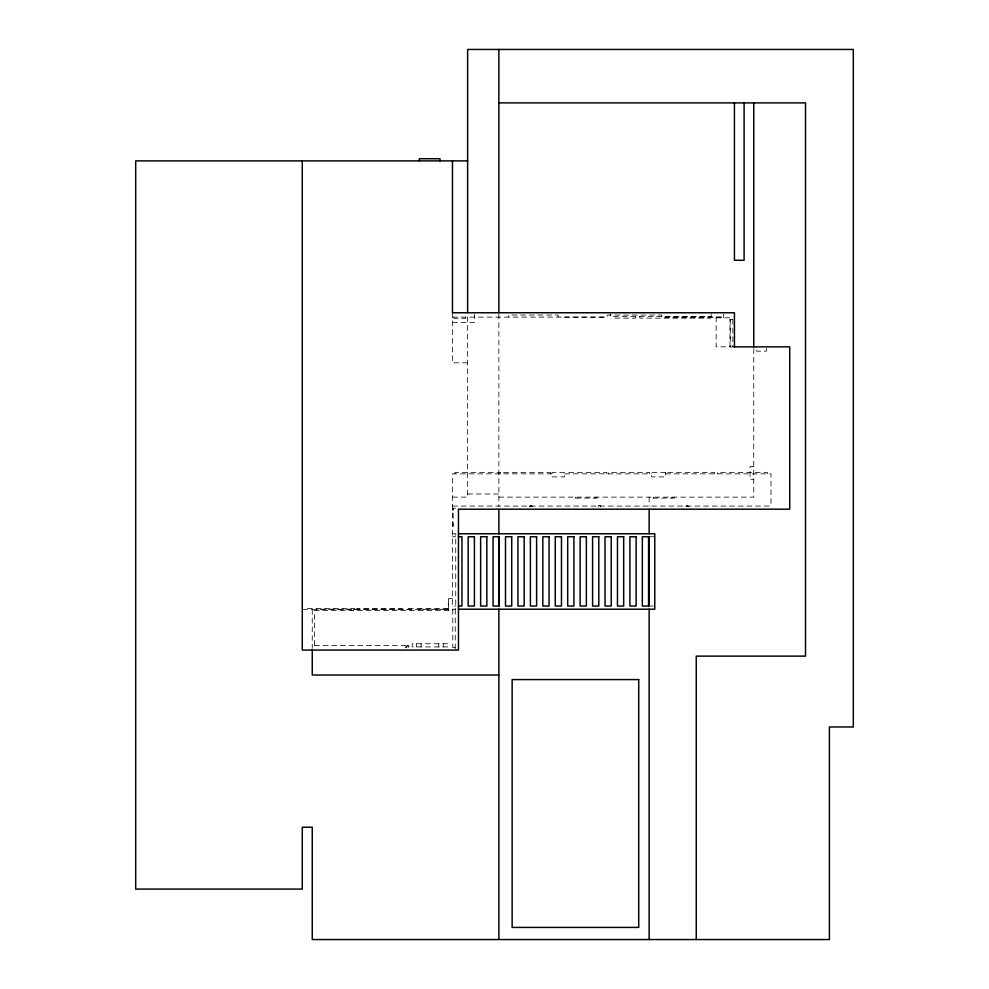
<?xml version="1.0" encoding="UTF-8"?>
<svg xmlns="http://www.w3.org/2000/svg" width="989" height="989" viewBox="0 0 989 989"><rect width="100%" height="100%" fill="white"/><g stroke="black" fill="none" stroke-linecap="round" stroke-linejoin="round"><path stroke-width="0.74" stroke-dasharray="4.95 3.71" d="M686.279 506.22L686.094 506.924A1.409 1.409 0 0 1 687.503 505.515L688.913 506.924A1.409 1.409 0 0 0 687.503 505.515L686.292 506.22L688.715 506.22M453.185 647.671L455.039 647.671M452.468 317.123L607.506 317.123L607.506 315.046L661.814 315.046L661.814 317.123L723.503 317.123M716.135 317.828L733.084 317.828M732.96 319.422L729.969 319.422L729.969 346.867M452.468 322.463L474.535 322.463L474.535 314.143M734.444 346.867L716.135 346.867L716.135 317.123M467.624 362.815L452.468 362.815L452.468 312.759M753.754 466.585L750.07 466.585L750.07 479.331L753.754 479.331M552.01 473.867L452.468 473.867L452.468 606.034L455.744 606.034M564.645 473.867L651.553 473.867M665.634 473.867L771 473.867L771 506.875M467.624 493.981L498.876 493.981M452.468 497.133L467.624 497.133L467.624 314.057M498.876 497.133L753.754 497.133L753.754 348.4M452.468 506.071L771 506.071M529.684 506.22L532.119 506.22M452.468 508.259L455.546 508.259M452.468 509.31L453.197 509.31M452.468 510.262L453.197 510.262M452.468 524.343L453.197 524.343M452.468 525.505L453.197 525.505M452.468 526.247L453.197 526.247L453.197 508.259M452.468 533.763L455.744 533.763L455.744 609.212L452.468 609.212L452.468 610.423L314.465 610.423L314.465 648.549M452.468 536.73L455.744 536.73M649.143 536.73L654.78 536.73M452.468 598.629L448.561 598.629L448.561 609.558L302.275 609.558M448.561 599.977L447.955 609.558M649.143 606.034L653.37 606.034M447.955 608.594L406.355 608.594L406.355 609.558M314.465 645.533L408.185 645.533L408.185 647.832M767.402 473.867L767.402 472.359L717.371 472.359L717.371 473.867M766.401 348.301L766.401 351.169L756.61 351.169L756.61 348.301M732.849 319.422L732.849 346.867M730.253 319.422L730.253 346.867M723.503 314.218L723.503 317.828M721.105 317.123L664.855 317.123M714.528 473.867L714.528 472.359L667.34 472.359L667.34 473.867M711.215 313.97L711.215 316.393L610.275 316.393L610.275 313.97M710.547 316.393L710.547 318.137L639.846 318.137L639.846 316.393M674.337 497.133L674.337 498.097L651.553 498.097L651.553 497.133M671.865 497.133L671.865 498.097M653.321 497.133L653.321 498.097M649.686 473.867L649.686 472.359L608.359 472.359L608.359 473.867M649.143 497.133L649.143 506.281M635.507 316.393L635.507 318.137L613.118 318.137L613.118 316.393M606.838 473.867L606.838 472.359L567.031 472.359L567.031 473.867M603.537 317.123L561.492 317.123M597.072 497.133L597.072 498.097L573.719 498.097L573.719 497.133M594.982 497.133L594.982 498.097M575.487 497.133L575.487 498.097M558.155 317.123L558.155 315.046L508.803 315.046L508.803 317.123M550.292 473.867L550.292 472.359L502.622 472.359L502.622 473.867M500.347 473.867L500.347 472.359L454.952 472.359L454.952 473.867M498.876 314.045L498.876 506.331M465.683 317.123L465.683 318.273L453.778 318.273L453.778 317.123M455.261 609.212L455.261 649.13M452.789 609.212L452.789 647.597M448.4 610.423L448.4 609.212L417.333 609.212L417.333 610.423M443.233 643.752L443.233 646.93M438.807 643.752L438.807 646.93M421.091 643.752L421.091 646.93M416.653 643.752L416.653 646.93M411.239 610.423L411.239 609.212L355.879 609.212L355.879 610.423M402.3 609.558L402.3 608.594L356.918 608.594L356.918 609.558M354.717 609.558L354.717 608.594L307.134 608.594L307.134 609.558M353.271 609.212L353.271 610.423M351.293 610.423L351.293 609.212L316.344 609.212L316.344 610.423M312.252 609.558L312.252 647.622M598.172 506.924A1.323 1.323 0 0 1 599.445 505.268A1.323 1.323 0 0 1 600.719 506.924M406.009 647.016L406.009 647.931A1.768 1.768 0 0 1 407.728 645.706L409.261 646.583L409.434 647.931A1.768 1.768 0 0 0 407.728 645.706L406.009 647.016M529.597 506.417L529.548 506.764A1.348 1.348 0 0 1 530.908 505.416L532.255 506.764A1.348 1.348 0 0 0 530.908 505.416L529.597 506.417M564.645 472.359L552.01 472.359L552.01 476.896L564.645 476.896L564.645 472.359M665.634 472.359L651.553 472.359L651.553 476.896L665.634 476.896L665.634 472.359M447.658 643.752L412.228 643.752L412.228 646.93L447.658 646.93L447.658 643.752"/><path stroke-width="1.48" d="M498.876 102.893L805.516 102.893L805.516 656.127L696.256 656.127L696.256 939.55M467.624 160.886L135.703 160.886L135.703 889.086L302.275 889.086L302.275 827.237L312.252 827.237L312.252 939.55L829.4 939.55L829.4 726.977L853.297 726.977L853.297 49.45L467.624 49.45L467.624 312.524M734.184 346.867L789.716 346.867L789.716 509.187L458.451 509.187L458.451 650.082L302.275 650.082L302.275 160.886M458.451 533.763L654.78 533.763L654.78 609.212L458.451 609.212M458.451 536.73L461.962 536.73L461.962 606.034L458.451 606.034M498.876 675.017L312.252 675.017L312.252 649.143M753.754 102.893L753.754 346.867M744.099 102.893L744.099 260.292L734.444 260.292L734.444 102.893M734.444 346.867L734.444 312.759L452.468 312.759L452.468 160.886M649.143 509.335L649.143 533.763M649.143 536.73L649.143 606.034M649.143 609.212L649.143 939.55M498.876 49.45L498.876 312.499M498.876 509.397L498.876 533.936M498.876 537.002L498.876 606.01M498.876 609.076L498.876 939.55M439.994 160.886L439.994 158.722L419.287 158.722L419.287 160.886M474.411 536.73L468.18 536.73L468.18 606.034L474.411 606.034L474.411 536.73M486.848 536.73L480.629 536.73L480.629 606.034L486.848 606.034L486.848 536.73M499.284 536.73L493.066 536.73L493.066 606.034L499.284 606.034L499.284 536.73M511.721 536.73L505.503 536.73L505.503 606.034L511.721 606.034L511.721 536.73M524.17 536.73L517.939 536.73L517.939 606.034L524.17 606.034L524.17 536.73M536.607 536.73L530.388 536.73L530.388 606.034L536.607 606.034L536.607 536.73M549.043 536.73L542.825 536.73L542.825 606.034L549.043 606.034L549.043 536.73M561.48 536.73L555.262 536.73L555.262 606.034L561.48 606.034L561.48 536.73M573.929 536.73L567.698 536.73L567.698 606.034L573.929 606.034L573.929 536.73M586.366 536.73L580.147 536.73L580.147 606.034L586.366 606.034L586.366 536.73M598.802 536.73L592.584 536.73L592.584 606.034L598.802 606.034L598.802 536.73M611.239 536.73L605.021 536.73L605.021 606.034L611.239 606.034L611.239 536.73M623.688 536.73L617.47 536.73L617.47 606.034L623.688 606.034L623.688 536.73M636.125 536.73L629.906 536.73L629.906 606.034L636.125 606.034L636.125 536.73M648.561 536.73L642.343 536.73L642.343 606.034L648.561 606.034L648.561 536.73M638.721 679.579L512.141 679.579L512.141 927.41L638.721 927.41L638.721 679.579"/></g></svg>
